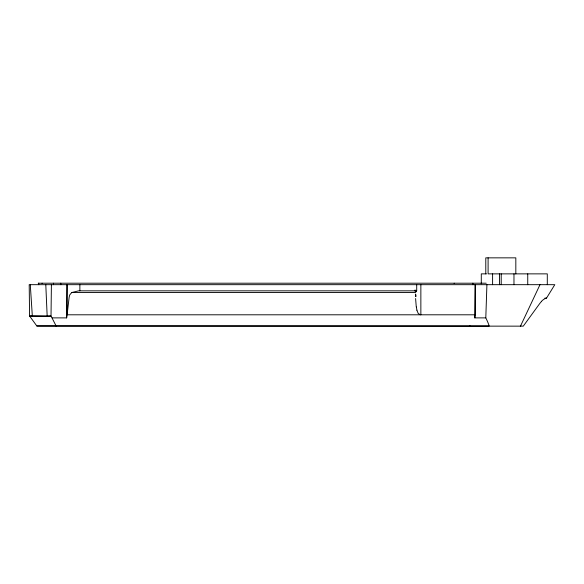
<?xml version="1.0" encoding="UTF-8"?>
<svg xmlns="http://www.w3.org/2000/svg" width="584" height="584" viewBox="0 0 584 584"><rect width="100%" height="100%" fill="white"/><g stroke="black" fill="none" stroke-linecap="round" stroke-linejoin="round"><path stroke-width="0.88" d="M51.399 284.678L51.02 316.01L56.21 326.149M66.642 317.886L67.05 284.678L67.05 314.798L66.642 317.886L52.159 317.886M474.821 317.886L475.223 284.678L475.223 314.798L474.821 317.886L485.8 317.886A75.402 65.51 -52.3 0 1 489.217 325.981L36.821 325.981L29.58 316.01L29.2 284.678L554.8 284.678L546.5 298.139L544.836 298.139M485.8 317.886L486.917 284.678M520.468 326.149L539.996 284.678M520.351 326.149L520.745 325.397M416.531 290.839L416.034 291.628M415.932 291.781L415.501 292.526L71.774 292.526L69.839 294.796A5.65 2.321 90 0 0 69.532 295.643L69.255 296.796A11.607 4.767 90 0 0 69.087 297.76L67.116 314.798L475.223 314.798M541.441 301.49L540.842 302.183A58.371 51.815 -60.3 0 0 539.689 303.6L523.286 326.149L36.821 325.981M71.774 292.526L78.621 290.839L416.706 290.839L416.706 284.678M47.173 316.287L51.02 316.01L29.58 316.01L47.173 316.287L45.793 284.678M486.472 273.867L481.289 273.867L481.289 283.78M38.194 283.203L486.216 283.203M420.356 314.783L418.224 313.469L416.852 310.184M416.275 307.06L415.604 298.541M30.28 284.678L32.346 316.287M415.516 296.555L415.421 294.066M547.296 284.678L547.296 273.867L488.1 273.867L488.1 257.851M527.739 273.867L527.739 284.678M515.825 273.867L515.825 257.851L485.786 257.851L485.786 273.867M513.971 273.867L513.971 284.678M501.218 273.867L501.218 284.678M499.51 273.867L499.51 284.678M492.597 273.867L492.597 284.678M472.865 283.203L472.865 284.678M454.206 283.203L454.206 283.576M420.86 284.678L420.86 314.798M79.869 284.678L79.869 290.839M60.78 283.203L60.78 284.678M53.509 283.203L53.509 284.678M42.121 283.203L42.121 283.576M38.697 283.203L38.697 284.678M415.983 296.57A18.25 1.27 82.3 0 1 415.918 294.825M416.954 310.148A33.565 29.631 -56 0 1 416.407 307.031M415.063 291.153A13.994 0.394 86.7 0 1 415.078 289.927M415.531 294.73A10.257 0.62 83.3 0 1 415.516 294.321M469.616 325.456A75.402 65.51 52.3 0 1 469.938 325.981M541.397 301.446A11.111 9.862 -60.3 0 1 546.478 298.037"/></g></svg>
